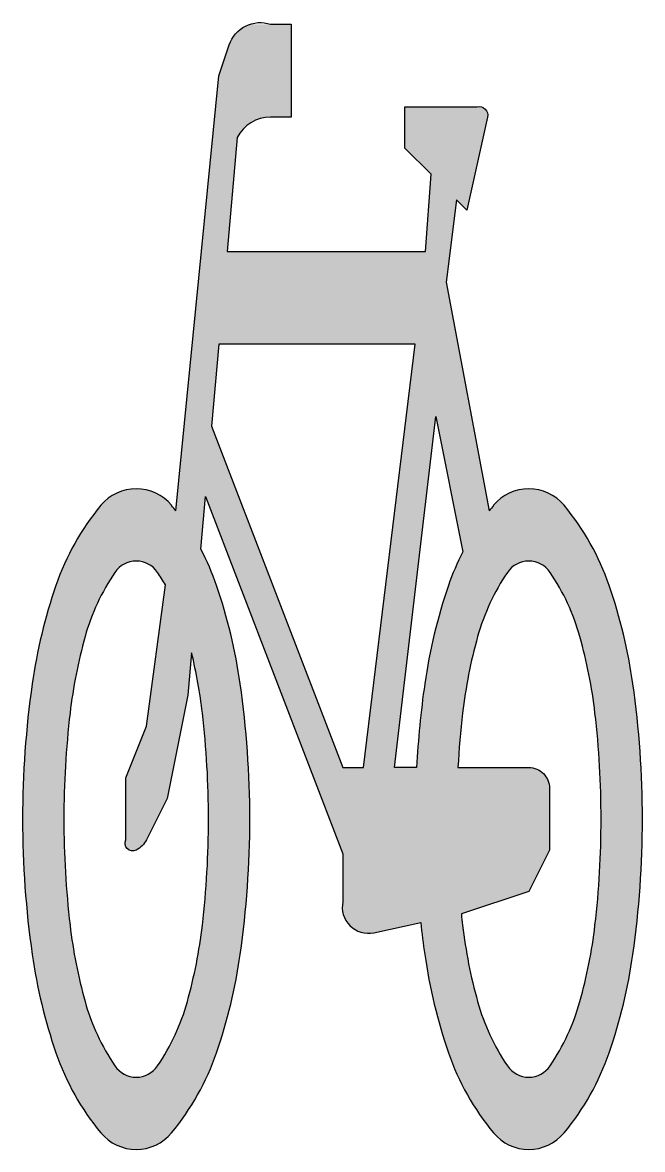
# Model space of a CAD drawing. Extents: x -2.51 to -1.77, y 0 to 1.35.
import ezdxf

# ---------------------------------------------------------------- set-up
doc = ezdxf.new("R2010")
doc.units = 0
doc.header["$LTSCALE"] = 10
doc.header["$MEASUREMENT"] = 0
doc.layers.get('0').update_dxf_attribs({"linetype": 'CONTINUOUS'})

msp = doc.modelspace()

# ---------------------------------------------------------------- hatches: boundary and pattern name
h = msp.add_hatch(color=256)
h.paths.add_polyline_path([(-2.1894, 1.3498), (-2.2142, 1.3498), (-2.2142, 1.3498), (-2.239, 1.3498, 0.236068), (-2.2637, 1.325), (-2.2761, 1.2879), (-2.3277, 0.7661, 0.006813), (-2.3329, 0.7726, 0.22312), (-2.3752, 0.7925, 0.22312), (-2.4175, 0.7726, 0.090648), (-2.4715, 0.6764, 0.047451), (-2.4999, 0.5584, 0.035374), (-2.5114, 0.3961, 0.035374), (-2.4999, 0.2339, 0.047451), (-2.4715, 0.1159, 0.090648), (-2.4175, 0.0197, 0.22312), (-2.3752, -0.0002, 0.22312), (-2.3329, 0.0197, 0.090648), (-2.2789, 0.1159, 0.047451), (-2.2505, 0.2339, 0.035374), (-2.239, 0.3961, 0.035374), (-2.2505, 0.5584, 0.047451), (-2.2789, 0.6764, 0.038864), (-2.2978, 0.7201), (-2.2922, 0.7833), (-2.1275, 0.3545), (-2.1275, 0.2971, 0.544665), (-2.0903, 0.2599), (-2.0341, 0.272, 0.008345), (-2.0293, 0.2339, 0.047451), (-2.0009, 0.1159, 0.090648), (-1.9468, 0.0197, 0.22312), (-1.9046, -0.0002, 0.22312), (-1.8623, 0.0197, 0.090648), (-1.8082, 0.1159, 0.047451), (-1.7798, 0.2339, 0.035374), (-1.7683, 0.3961, 0.035374), (-1.7798, 0.5584, 0.047451), (-1.8082, 0.6764, 0.090648), (-1.8623, 0.7726, 0.22312), (-1.9046, 0.7925, 0.22312), (-1.9468, 0.7726, 0.006813), (-1.9521, 0.7661), (-2.0036, 1.0402), (-1.9913, 1.1393), (-1.9789, 1.1269), (-1.9541, 1.2383, 0.548946), (-1.9665, 1.2507), (-2.0532, 1.2507), (-2.0532, 1.2012), (-2.0218, 1.1698), (-2.0284, 1.0773), (-2.2663, 1.0773), (-2.2542, 1.2138, -0.281777), (-2.2142, 1.2383), (-2.1894, 1.2383)])
h.paths.add_polyline_path([(-2.0408, 0.9659), (-2.1027, 0.4581), (-2.1275, 0.4581), (-2.2848, 0.8675), (-2.2761, 0.9659)], flags=16)
h.paths.add_polyline_path([(-2.016, 0.8792), (-1.9836, 0.717, 0.035986), (-2.0009, 0.6764, 0.047451), (-2.0293, 0.5584, 0.021905), (-2.0391, 0.4581), (-2.0656, 0.4581)], flags=16)
h.paths.add_polyline_path([(-2.3496, 0.6922, -0.01664), (-2.3402, 0.6772), (-2.3628, 0.5076), (-2.3876, 0.4457), (-2.3876, 0.3714, 0.720759), (-2.3752, 0.359, 0.162278), (-2.3628, 0.3714), (-2.338, 0.4209), (-2.3133, 0.5448), (-2.3088, 0.5956, -0.030907), (-2.2959, 0.5234, -0.028874), (-2.2885, 0.3961, -0.028874), (-2.2959, 0.2689, -0.039407), (-2.3139, 0.1772, -0.080527), (-2.3496, 0.1001, -0.24906), (-2.3752, 0.0865, -0.24906), (-2.4008, 0.1001, -0.080527), (-2.4365, 0.1772, -0.039407), (-2.4545, 0.2689, -0.028874), (-2.4619, 0.3961, -0.028874), (-2.4545, 0.5234, -0.039407), (-2.4365, 0.6151, -0.080527), (-2.4008, 0.6922, -0.24906), (-2.3752, 0.7058, -0.24906)], flags=16)
h.paths.add_polyline_path([(-1.9046, 0.7058, -0.24906), (-1.879, 0.6922, -0.080527), (-1.8433, 0.6151, -0.039407), (-1.8252, 0.5234, -0.028874), (-1.8179, 0.3961, -0.028874), (-1.8252, 0.2689, -0.039407), (-1.8433, 0.1772, -0.080527), (-1.879, 0.1001, -0.24906), (-1.9046, 0.0865, -0.24906), (-1.9302, 0.1001, -0.080527), (-1.9659, 0.1772, -0.039407), (-1.9839, 0.2689, -0.003097), (-1.9854, 0.2825), (-1.9046, 0.3094), (-1.8798, 0.359), (-1.8798, 0.4333, 0.414214), (-1.9046, 0.4581), (-1.9895, 0.4581, -0.014843), (-1.9839, 0.5234, -0.039407), (-1.9659, 0.6151, -0.080527), (-1.9302, 0.6922, -0.24906)], flags=16)

# ---------------------------------------------------------------- linework, layer by layer
for points in [[(-2.3277, 0.7661), (-2.2761, 1.2879), (-2.2637, 1.325, -0.414214), (-2.2142, 1.3498), (-2.1894, 1.3498), (-2.1894, 1.2383), (-2.2142, 1.2383, 0.281777), (-2.2542, 1.2138), (-2.2663, 1.0773), (-2.0284, 1.0773), (-2.0218, 1.1698), (-2.0532, 1.2012), (-2.0532, 1.2507), (-1.9665, 1.2507, -0.548946), (-1.9541, 1.2383), (-1.9789, 1.1269), (-1.9913, 1.1393), (-2.0036, 1.0402), (-1.9521, 0.7661)], [(-2.3329, 0.7726, 0.22312), (-2.3752, 0.7925, 0.22312), (-2.4175, 0.7726, 0.090648), (-2.4715, 0.6764, 0.047451), (-2.4999, 0.5584, 0.035374), (-2.5114, 0.3961, 0.035374), (-2.4999, 0.2339, 0.047451), (-2.4715, 0.1159, 0.090648), (-2.4175, 0.0197, 0.22312), (-2.3752, -0.0002, 0.22312), (-2.3329, 0.0197, 0.090648), (-2.2789, 0.1159, 0.047451), (-2.2505, 0.2339, 0.035374), (-2.239, 0.3961, 0.035374), (-2.2505, 0.5584, 0.047451), (-2.2789, 0.6764, 0.038864), (-2.2978, 0.7201), (-2.2922, 0.7833), (-2.1275, 0.3545), (-2.1275, 0.2971, 0.544665), (-2.0903, 0.2599), (-2.0341, 0.272, 0.008345), (-2.0293, 0.2339, 0.047451), (-2.0009, 0.1159, 0.090648), (-1.9468, 0.0197, 0.22312), (-1.9046, -0.0002, 0.22312), (-1.8623, 0.0197, 0.090648), (-1.8082, 0.1159, 0.047451), (-1.7798, 0.2339, 0.035374), (-1.7683, 0.3961, 0.035374), (-1.7798, 0.5584, 0.047451), (-1.8082, 0.6764, 0.090648), (-1.8623, 0.7726, 0.22312), (-1.9046, 0.7925, 0.22312), (-1.9468, 0.7726)]]:
    msp.add_lwpolyline(points, format="xyb")
msp.add_lwpolyline([(-2.2848, 0.8675), (-2.1275, 0.4581), (-2.1027, 0.4581), (-2.0408, 0.9659), (-2.2761, 0.9659)], close=True)
for points in [[(-1.9836, 0.717, 0.035986), (-2.0009, 0.6764, 0.047451), (-2.0293, 0.5584, 0.021905), (-2.0391, 0.4581), (-2.0656, 0.4581), (-2.016, 0.8792)], [(-2.3088, 0.5956), (-2.3133, 0.5448), (-2.338, 0.4209), (-2.3628, 0.3714, -0.162278), (-2.3752, 0.359, -0.720759), (-2.3876, 0.3714), (-2.3876, 0.4457), (-2.3628, 0.5076), (-2.3402, 0.6772, 0.01664), (-2.3496, 0.6922, 0.24906), (-2.3752, 0.7058, 0.24906), (-2.4008, 0.6922, 0.080527), (-2.4365, 0.6151, 0.039407), (-2.4545, 0.5234, 0.028874), (-2.4619, 0.3961, 0.028874), (-2.4545, 0.2689, 0.039407), (-2.4365, 0.1772, 0.080527), (-2.4008, 0.1001, 0.24906), (-2.3752, 0.0865, 0.24906), (-2.3496, 0.1001, 0.080527), (-2.3139, 0.1772, 0.039407), (-2.2959, 0.2689, 0.028874), (-2.2885, 0.3961, 0.028874), (-2.2959, 0.5234, 0.030907)], [(-1.8179, 0.3961, 0.028874), (-1.8252, 0.5234, 0.039407), (-1.8433, 0.6151, 0.080527), (-1.879, 0.6922, 0.24906), (-1.9046, 0.7058, 0.24906), (-1.9302, 0.6922, 0.080527), (-1.9659, 0.6151, 0.039407), (-1.9839, 0.5234, 0.014843), (-1.9895, 0.4581), (-1.9046, 0.4581, -0.414214), (-1.8798, 0.4333), (-1.8798, 0.359), (-1.9046, 0.3094), (-1.9854, 0.2825, 0.003097), (-1.9839, 0.2689, 0.039407), (-1.9659, 0.1772, 0.080527), (-1.9302, 0.1001, 0.24906), (-1.9046, 0.0865, 0.24906), (-1.879, 0.1001, 0.080527), (-1.8433, 0.1772, 0.039407), (-1.8252, 0.2689, 0.028874)]]:
    msp.add_lwpolyline(points, format="xyb", close=True)
for centre, start, end in [((-2.5691, 0.5766), 38.1274, 39.6888), ((-1.7106, 0.5766), 140.3112, 141.8726)]:
    msp.add_arc(centre, 0.3069, start, end)

doc.saveas('drawing.dxf')
